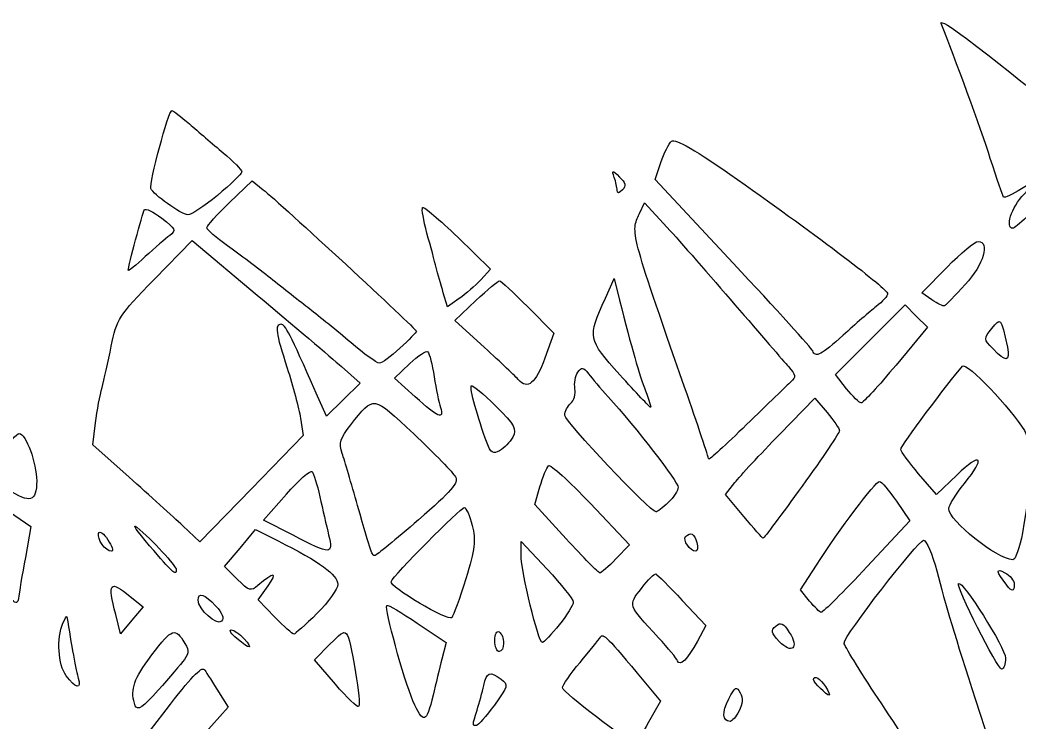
# Model space of a CAD drawing. Header units: centimetres. Extents: x -52 to 49, y -21 to 24.
# Drawn here: x 28.08 to 34.13, y -12.99 to -8.74 of the extents above; entities that cross this region are included whole.
import ezdxf

# ---------------------------------------------------------------- set-up
doc = ezdxf.new("R2010")
doc.units = ezdxf.units.CM
doc.header["$MEASUREMENT"] = 0
doc.layers.add('Layer 1', color=7, linetype='Continuous')

msp = doc.modelspace()

# ---------------------------------------------------------------- linework, layer by layer
at = {"layer": 'Layer 1'}
for points, knots in [([(34.36226, -9.75703), (34.49714, -9.62271), (34.6075, -9.50483), (34.6075, -9.49507), (34.6075, -9.49507), (34.6075, -9.47756), (34.1465, -9.10224), (33.81551, -8.85026), (33.81551, -8.85026), (33.72189, -8.77899), (33.6523, -8.73794), (33.66087, -8.75903), (33.66087, -8.75903), (33.74436, -8.96458), (33.90214, -9.39678), (33.9598, -9.57791), (33.9598, -9.57791), (33.99918, -9.7016), (34.03538, -9.80714), (34.04025, -9.81244), (34.04025, -9.81244), (34.04512, -9.81774), (34.09437, -9.79495), (34.14971, -9.76181), (34.14971, -9.76181), (34.14971, -9.76181), (34.25032, -9.70154), (34.25032, -9.70154), (34.25032, -9.70154), (34.25032, -9.70154), (34.16433, -9.79312), (34.16433, -9.79312), (34.16433, -9.79312), (34.08748, -9.87496), (34.04705, -10.00124), (34.09769, -10.00124), (34.09769, -10.00124), (34.10833, -10.00124), (34.22739, -9.89134), (34.36227, -9.75702), (34.36227, -9.75702), (34.36227, -9.75702), (34.36226, -9.75703), (34.36226, -9.75703)], [0, 0, 0, 0, 0.0833333, 0.0833333, 0.0833333, 0.0833333, 0.1666667, 0.1666667, 0.1666667, 0.1666667, 0.25, 0.25, 0.25, 0.25, 0.3333333, 0.3333333, 0.3333333, 0.3333333, 0.4166667, 0.4166667, 0.4166667, 0.4166667, 0.5, 0.5, 0.5, 0.5, 0.5833333, 0.5833333, 0.5833333, 0.5833333, 0.6666667, 0.6666667, 0.6666667, 0.6666667, 0.75, 0.75, 0.75, 0.75, 0.8333333, 0.8333333, 0.8333333, 0.8333333, 1, 1, 1, 1]), ([(29.27372, -9.80136), (29.35509, -9.73507), (29.42167, -9.67102), (29.42167, -9.65902), (29.42167, -9.65902), (29.42167, -9.64702), (29.37107, -9.59489), (29.30922, -9.54318), (29.30922, -9.54318), (29.24737, -9.49147), (29.1551, -9.41267), (29.10417, -9.36808), (29.10417, -9.36808), (29.05324, -9.32348), (29.00538, -9.28697), (28.99783, -9.28693), (28.99783, -9.28693), (28.9782, -9.28693), (28.85886, -9.72865), (28.87, -9.76017), (28.87, -9.76017), (28.88197, -9.79403), (29.05511, -9.91664), (29.09513, -9.91961), (29.09513, -9.91961), (29.11199, -9.92085), (29.19235, -9.86764), (29.27372, -9.80136)], [0, 0, 0, 0, 0.125, 0.125, 0.125, 0.125, 0.25, 0.25, 0.25, 0.25, 0.375, 0.375, 0.375, 0.375, 0.5, 0.5, 0.5, 0.5, 0.625, 0.625, 0.625, 0.625, 0.75, 0.75, 0.75, 0.75, 1, 1, 1, 1]), ([(33.06775, -10.64912), (33.13992, -10.58344), (33.23014, -10.50519), (33.26823, -10.47522), (33.26823, -10.47522), (33.30632, -10.44526), (33.33749, -10.4103), (33.33749, -10.39755), (33.33749, -10.39755), (33.33749, -10.36919), (32.92207, -10.05346), (32.42681, -9.7054), (32.42681, -9.7054), (32.17167, -9.5261), (32.04905, -9.45445), (32.02768, -9.47218), (32.02768, -9.47218), (32.01071, -9.48626), (31.98147, -9.54434), (31.96269, -9.60124), (31.96269, -9.60124), (31.96269, -9.60124), (31.92855, -9.7047), (31.92855, -9.7047), (31.92855, -9.7047), (31.92855, -9.7047), (32.40151, -10.21228), (32.40151, -10.21228), (32.40151, -10.21228), (32.66164, -10.49145), (32.87844, -10.73082), (32.88329, -10.7442), (32.88329, -10.7442), (32.89928, -10.78833), (32.93501, -10.76992), (33.06775, -10.64912)], [0, 0, 0, 0, 0.1, 0.1, 0.1, 0.1, 0.2, 0.2, 0.2, 0.2, 0.3, 0.3, 0.3, 0.3, 0.4, 0.4, 0.4, 0.4, 0.5, 0.5, 0.5, 0.5, 0.6, 0.6, 0.6, 0.6, 0.7, 0.7, 0.7, 0.7, 0.8, 0.8, 0.8, 0.8, 1, 1, 1, 1]), ([(31.71204, -9.69018), (31.66544, -9.64626), (31.66392, -9.64637), (31.6801, -9.69253), (31.6801, -9.69253), (31.68944, -9.71919), (31.69709, -9.75431), (31.69709, -9.77058), (31.69709, -9.77058), (31.69709, -9.79109), (31.70689, -9.79037), (31.72903, -9.76823), (31.72903, -9.76823), (31.75398, -9.74328), (31.75026, -9.72619), (31.71205, -9.69018), (31.71205, -9.69018), (31.71205, -9.69018), (31.71204, -9.69018), (31.71204, -9.69018)], [0, 0, 0, 0, 0.1666667, 0.1666667, 0.1666667, 0.1666667, 0.3333333, 0.3333333, 0.3333333, 0.3333333, 0.5, 0.5, 0.5, 0.5, 0.6666667, 0.6666667, 0.6666667, 0.6666667, 1, 1, 1, 1]), ([(30.38078, -10.72778), (30.43535, -10.67705), (30.48, -10.6307), (30.48, -10.62479), (30.48, -10.62479), (30.48, -10.61169), (29.6474, -9.8423), (29.55212, -9.76736), (29.55212, -9.76736), (29.55212, -9.76736), (29.48414, -9.71389), (29.48414, -9.71389), (29.48414, -9.71389), (29.48414, -9.71389), (29.34707, -9.84532), (29.34707, -9.84532), (29.34707, -9.84532), (29.27168, -9.91761), (29.21, -9.9862), (29.21, -9.99775), (29.21, -9.99775), (29.21, -10.00929), (29.26655, -10.05883), (29.33568, -10.10782), (29.33568, -10.10782), (29.4048, -10.15682), (29.52205, -10.24515), (29.59623, -10.30413), (29.59623, -10.30413), (29.67041, -10.3631), (29.77714, -10.44707), (29.83341, -10.49073), (29.83341, -10.49073), (29.88968, -10.53439), (30.00163, -10.62593), (30.08218, -10.69416), (30.08218, -10.69416), (30.16274, -10.76239), (30.24055, -10.81863), (30.2551, -10.81912), (30.2551, -10.81912), (30.26965, -10.81962), (30.32621, -10.77851), (30.38078, -10.72778)], [0, 0, 0, 0, 0.0833333, 0.0833333, 0.0833333, 0.0833333, 0.1666667, 0.1666667, 0.1666667, 0.1666667, 0.25, 0.25, 0.25, 0.25, 0.3333333, 0.3333333, 0.3333333, 0.3333333, 0.4166667, 0.4166667, 0.4166667, 0.4166667, 0.5, 0.5, 0.5, 0.5, 0.5833333, 0.5833333, 0.5833333, 0.5833333, 0.6666667, 0.6666667, 0.6666667, 0.6666667, 0.75, 0.75, 0.75, 0.75, 0.8333333, 0.8333333, 0.8333333, 0.8333333, 1, 1, 1, 1]), ([(30.87047, -10.31279), (30.87047, -10.31279), (30.93022, -10.24874), (30.93022, -10.24874), (30.93022, -10.24874), (30.93022, -10.24874), (30.73072, -10.05529), (30.73072, -10.05529), (30.73072, -10.05529), (30.62099, -9.94889), (30.52536, -9.8677), (30.51819, -9.87487), (30.51819, -9.87487), (30.51103, -9.88203), (30.52277, -9.95209), (30.54429, -10.03056), (30.54429, -10.03056), (30.56581, -10.10903), (30.59104, -10.203), (30.60037, -10.23938), (30.60037, -10.23938), (30.6097, -10.27576), (30.62907, -10.34435), (30.64341, -10.39179), (30.64341, -10.39179), (30.64341, -10.39179), (30.6695, -10.47805), (30.6695, -10.47805), (30.6695, -10.47805), (30.6695, -10.47805), (30.74012, -10.42745), (30.74012, -10.42745), (30.74012, -10.42745), (30.77896, -10.39962), (30.83762, -10.34802), (30.87048, -10.31279), (30.87048, -10.31279), (30.87048, -10.31279), (30.87047, -10.31279), (30.87047, -10.31279)], [0, 0, 0, 0, 0.0909091, 0.0909091, 0.0909091, 0.0909091, 0.1818182, 0.1818182, 0.1818182, 0.1818182, 0.2727273, 0.2727273, 0.2727273, 0.2727273, 0.3636364, 0.3636364, 0.3636364, 0.3636364, 0.4545455, 0.4545455, 0.4545455, 0.4545455, 0.5454545, 0.5454545, 0.5454545, 0.5454545, 0.6363636, 0.6363636, 0.6363636, 0.6363636, 0.7272727, 0.7272727, 0.7272727, 0.7272727, 0.8181818, 0.8181818, 0.8181818, 0.8181818, 1, 1, 1, 1]), ([(32.75004, -10.9325), (32.7834, -10.90257), (32.78159, -10.89036), (32.73636, -10.8399), (32.73636, -10.8399), (32.70771, -10.80793), (32.56166, -10.6389), (32.41182, -10.46427), (32.41182, -10.46427), (32.26198, -10.28964), (32.07707, -10.07924), (32.00091, -9.9967), (32.00091, -9.9967), (32.00091, -9.9967), (31.86245, -9.84663), (31.86245, -9.84663), (31.86245, -9.84663), (31.86245, -9.84663), (31.83268, -9.91196), (31.83268, -9.91196), (31.83268, -9.91196), (31.77925, -10.02922), (31.77462, -10.01139), (32.10628, -10.96437), (32.10628, -10.96437), (32.18681, -11.19576), (32.2527, -11.39196), (32.2527, -11.40035), (32.2527, -11.40035), (32.2527, -11.40874), (32.35595, -11.31467), (32.48215, -11.1913), (32.48215, -11.1913), (32.60835, -11.06793), (32.72889, -10.95147), (32.75003, -10.93251), (32.75003, -10.93251), (32.75003, -10.93251), (32.75004, -10.9325), (32.75004, -10.9325)], [0, 0, 0, 0, 0.0909091, 0.0909091, 0.0909091, 0.0909091, 0.1818182, 0.1818182, 0.1818182, 0.1818182, 0.2727273, 0.2727273, 0.2727273, 0.2727273, 0.3636364, 0.3636364, 0.3636364, 0.3636364, 0.4545455, 0.4545455, 0.4545455, 0.4545455, 0.5454545, 0.5454545, 0.5454545, 0.5454545, 0.6363636, 0.6363636, 0.6363636, 0.6363636, 0.7272727, 0.7272727, 0.7272727, 0.7272727, 0.8181818, 0.8181818, 0.8181818, 0.8181818, 1, 1, 1, 1]), ([(28.98482, -10.04442), (29.02567, -10.01455), (29.0211, -10.00472), (28.93638, -9.9401), (28.93638, -9.9401), (28.88493, -9.90086), (28.83747, -9.87773), (28.8309, -9.8887), (28.8309, -9.8887), (28.81931, -9.90806), (28.73375, -10.2314), (28.73375, -10.25581), (28.73375, -10.25581), (28.73375, -10.2625), (28.78009, -10.22509), (28.83674, -10.17268), (28.83674, -10.17268), (28.89338, -10.12027), (28.96002, -10.06256), (28.98482, -10.04442)], [0, 0, 0, 0, 0.1666667, 0.1666667, 0.1666667, 0.1666667, 0.3333333, 0.3333333, 0.3333333, 0.3333333, 0.5, 0.5, 0.5, 0.5, 0.6666667, 0.6666667, 0.6666667, 0.6666667, 1, 1, 1, 1]), ([(29.77732, -11.15219), (29.76809, -11.09398), (29.73192, -10.95739), (29.69694, -10.84865), (29.69694, -10.84865), (29.62678, -10.63056), (29.62023, -10.58333), (29.66015, -10.58333), (29.66015, -10.58333), (29.68513, -10.58333), (29.71015, -10.63246), (29.87271, -11.00058), (29.87271, -11.00058), (29.87271, -11.00058), (29.93428, -11.14002), (29.93428, -11.14002), (29.93428, -11.14002), (29.93428, -11.14002), (30.03702, -11.04027), (30.03702, -11.04027), (30.03702, -11.04027), (30.03702, -11.04027), (30.13976, -10.94052), (30.13976, -10.94052), (30.13976, -10.94052), (30.13976, -10.94052), (30.02545, -10.83926), (30.02545, -10.83926), (30.02545, -10.83926), (29.96258, -10.78356), (29.7331, -10.58865), (29.51548, -10.40612), (29.51548, -10.40612), (29.51548, -10.40612), (29.11981, -10.07425), (29.11981, -10.07425), (29.11981, -10.07425), (29.11981, -10.07425), (28.8921, -10.309), (28.8921, -10.309), (28.8921, -10.309), (28.67471, -10.53311), (28.66284, -10.55154), (28.63028, -10.71568), (28.63028, -10.71568), (28.61152, -10.81024), (28.58627, -10.92333), (28.57418, -10.96699), (28.57418, -10.96699), (28.56209, -11.01065), (28.54464, -11.10647), (28.53539, -11.17992), (28.53539, -11.17992), (28.53539, -11.17992), (28.51858, -11.31348), (28.51858, -11.31348), (28.51858, -11.31348), (28.51858, -11.31348), (28.73861, -11.51029), (28.73861, -11.51029), (28.73861, -11.51029), (28.85963, -11.61854), (29.00576, -11.75106), (29.06336, -11.80479), (29.06336, -11.80479), (29.06336, -11.80479), (29.16808, -11.90248), (29.16808, -11.90248), (29.16808, -11.90248), (29.16808, -11.90248), (29.48108, -11.58025), (29.48108, -11.58025), (29.48108, -11.58025), (29.48108, -11.58025), (29.79408, -11.25802), (29.79408, -11.25802), (29.79408, -11.25802), (29.79408, -11.25802), (29.77731, -11.15219), (29.77731, -11.15219), (29.77731, -11.15219), (29.77731, -11.15219), (29.77732, -11.15219), (29.77732, -11.15219)], [0, 0, 0, 0, 0.0454545, 0.0454545, 0.0454545, 0.0454545, 0.0909091, 0.0909091, 0.0909091, 0.0909091, 0.1363636, 0.1363636, 0.1363636, 0.1363636, 0.1818182, 0.1818182, 0.1818182, 0.1818182, 0.2272727, 0.2272727, 0.2272727, 0.2272727, 0.2727273, 0.2727273, 0.2727273, 0.2727273, 0.3181818, 0.3181818, 0.3181818, 0.3181818, 0.3636364, 0.3636364, 0.3636364, 0.3636364, 0.4090909, 0.4090909, 0.4090909, 0.4090909, 0.4545455, 0.4545455, 0.4545455, 0.4545455, 0.5, 0.5, 0.5, 0.5, 0.5454545, 0.5454545, 0.5454545, 0.5454545, 0.5909091, 0.5909091, 0.5909091, 0.5909091, 0.6363636, 0.6363636, 0.6363636, 0.6363636, 0.6818182, 0.6818182, 0.6818182, 0.6818182, 0.7272727, 0.7272727, 0.7272727, 0.7272727, 0.7727273, 0.7727273, 0.7727273, 0.7727273, 0.8181818, 0.8181818, 0.8181818, 0.8181818, 0.8636364, 0.8636364, 0.8636364, 0.8636364, 0.9090909, 0.9090909, 0.9090909, 0.9090909, 1, 1, 1, 1]), ([(33.80814, -10.34225), (33.91852, -10.22139), (33.96024, -10.08062), (33.88568, -10.08062), (33.88568, -10.08062), (33.86703, -10.08062), (33.78255, -10.15058), (33.69793, -10.23609), (33.69793, -10.23609), (33.69793, -10.23609), (33.54408, -10.39156), (33.54408, -10.39156), (33.54408, -10.39156), (33.54408, -10.39156), (33.60566, -10.43469), (33.60566, -10.43469), (33.60566, -10.43469), (33.63953, -10.45841), (33.67387, -10.47477), (33.68197, -10.47104), (33.68197, -10.47104), (33.69007, -10.46731), (33.74685, -10.40935), (33.80814, -10.34224), (33.80814, -10.34224), (33.80814, -10.34224), (33.80814, -10.34225), (33.80814, -10.34225)], [0, 0, 0, 0, 0.125, 0.125, 0.125, 0.125, 0.25, 0.25, 0.25, 0.25, 0.375, 0.375, 0.375, 0.375, 0.5, 0.5, 0.5, 0.5, 0.625, 0.625, 0.625, 0.625, 0.75, 0.75, 0.75, 0.75, 1, 1, 1, 1]), ([(31.25823, -10.78888), (31.25823, -10.78888), (31.31276, -10.63724), (31.31276, -10.63724), (31.31276, -10.63724), (31.31276, -10.63724), (31.15518, -10.478), (31.15518, -10.478), (31.15518, -10.478), (31.06851, -10.39042), (30.99127, -10.31896), (30.98354, -10.31921), (30.98354, -10.31921), (30.97581, -10.31947), (30.9119, -10.37367), (30.84152, -10.43968), (30.84152, -10.43968), (30.84152, -10.43968), (30.71355, -10.5597), (30.71355, -10.5597), (30.71355, -10.5597), (30.71355, -10.5597), (30.89273, -10.72366), (30.89273, -10.72366), (30.89273, -10.72366), (30.99128, -10.81384), (31.08458, -10.90224), (31.10007, -10.92011), (31.10007, -10.92011), (31.15353, -10.9818), (31.20389, -10.94001), (31.25823, -10.78889), (31.25823, -10.78889), (31.25823, -10.78889), (31.25823, -10.78888), (31.25823, -10.78888)], [0, 0, 0, 0, 0.1, 0.1, 0.1, 0.1, 0.2, 0.2, 0.2, 0.2, 0.3, 0.3, 0.3, 0.3, 0.4, 0.4, 0.4, 0.4, 0.5, 0.5, 0.5, 0.5, 0.6, 0.6, 0.6, 0.6, 0.7, 0.7, 0.7, 0.7, 0.8, 0.8, 0.8, 0.8, 1, 1, 1, 1]), ([(31.86946, -10.98682), (31.83225, -10.89182), (31.78396, -10.72338), (31.71207, -10.43781), (31.71207, -10.43781), (31.71207, -10.43781), (31.67876, -10.30552), (31.67876, -10.30552), (31.67876, -10.30552), (31.67876, -10.30552), (31.62595, -10.42458), (31.62595, -10.42458), (31.62595, -10.42458), (31.51764, -10.66875), (31.51801, -10.67069), (31.71397, -10.88878), (31.71397, -10.88878), (31.81145, -10.99727), (31.89506, -11.08603), (31.89977, -11.08603), (31.89977, -11.08603), (31.90447, -11.08603), (31.89084, -11.04138), (31.86946, -10.98681), (31.86946, -10.98681), (31.86946, -10.98681), (31.86946, -10.98682), (31.86946, -10.98682)], [0, 0, 0, 0, 0.125, 0.125, 0.125, 0.125, 0.25, 0.25, 0.25, 0.25, 0.375, 0.375, 0.375, 0.375, 0.5, 0.5, 0.5, 0.5, 0.625, 0.625, 0.625, 0.625, 0.75, 0.75, 0.75, 0.75, 1, 1, 1, 1]), ([(33.38818, -10.83009), (33.38818, -10.83009), (33.57844, -10.60059), (33.57844, -10.60059), (33.57844, -10.60059), (33.57844, -10.60059), (33.51068, -10.53283), (33.51068, -10.53283), (33.51068, -10.53283), (33.51068, -10.53283), (33.44292, -10.46507), (33.44292, -10.46507), (33.44292, -10.46507), (33.44292, -10.46507), (33.23197, -10.67634), (33.23197, -10.67634), (33.23197, -10.67634), (33.23197, -10.67634), (33.02102, -10.8876), (33.02102, -10.8876), (33.02102, -10.8876), (33.02102, -10.8876), (33.08857, -10.97359), (33.08857, -10.97359), (33.08857, -10.97359), (33.12572, -11.02088), (33.16552, -11.05958), (33.17701, -11.05958), (33.17701, -11.05958), (33.1885, -11.05958), (33.28352, -10.95631), (33.38817, -10.83008), (33.38817, -10.83008), (33.38817, -10.83008), (33.38818, -10.83009), (33.38818, -10.83009)], [0, 0, 0, 0, 0.1, 0.1, 0.1, 0.1, 0.2, 0.2, 0.2, 0.2, 0.3, 0.3, 0.3, 0.3, 0.4, 0.4, 0.4, 0.4, 0.5, 0.5, 0.5, 0.5, 0.6, 0.6, 0.6, 0.6, 0.7, 0.7, 0.7, 0.7, 0.8, 0.8, 0.8, 0.8, 1, 1, 1, 1]), ([(34.06315, -10.72224), (34.02213, -10.53792), (34.02378, -10.53989), (33.96819, -10.60854), (33.96819, -10.60854), (33.91847, -10.66994), (33.91857, -10.67145), (33.97625, -10.73285), (33.97625, -10.73285), (34.05343, -10.815), (34.08299, -10.81139), (34.06315, -10.72224)], [0, 0, 0, 0, 0.25, 0.25, 0.25, 0.25, 0.5, 0.5, 0.5, 0.5, 1, 1, 1, 1]), ([(30.6259, -11.08722), (30.61687, -11.05877), (30.59995, -10.97518), (30.58829, -10.90147), (30.58829, -10.90147), (30.57664, -10.82776), (30.55923, -10.75958), (30.54961, -10.74996), (30.54961, -10.74996), (30.53999, -10.74034), (30.49081, -10.77251), (30.44032, -10.82144), (30.44032, -10.82144), (30.44032, -10.82144), (30.34852, -10.91041), (30.34852, -10.91041), (30.34852, -10.91041), (30.34852, -10.91041), (30.47379, -11.0238), (30.47379, -11.0238), (30.47379, -11.0238), (30.61215, -11.14904), (30.6506, -11.16507), (30.62589, -11.08722), (30.62589, -11.08722), (30.62589, -11.08722), (30.6259, -11.08722), (30.6259, -11.08722)], [0, 0, 0, 0, 0.125, 0.125, 0.125, 0.125, 0.25, 0.25, 0.25, 0.25, 0.375, 0.375, 0.375, 0.375, 0.5, 0.5, 0.5, 0.5, 0.625, 0.625, 0.625, 0.625, 0.75, 0.75, 0.75, 0.75, 1, 1, 1, 1]), ([(32.00626, -11.66351), (32.03994, -11.63187), (32.0675, -11.5905), (32.0675, -11.57158), (32.0675, -11.57158), (32.0675, -11.53867), (31.81203, -11.20833), (31.64252, -11.02205), (31.64252, -11.02205), (31.59819, -10.97333), (31.54493, -10.91125), (31.52417, -10.88408), (31.52417, -10.88408), (31.4913, -10.84107), (31.48285, -10.83982), (31.45883, -10.87437), (31.45883, -10.87437), (31.44366, -10.8962), (31.43581, -10.94077), (31.4414, -10.97342), (31.4414, -10.97342), (31.44699, -11.00607), (31.43536, -11.04622), (31.41557, -11.06265), (31.41557, -11.06265), (31.39578, -11.07908), (31.37958, -11.11169), (31.37958, -11.13513), (31.37958, -11.13513), (31.37958, -11.17142), (31.89875, -11.72104), (31.93303, -11.72104), (31.93303, -11.72104), (31.93963, -11.72104), (31.97258, -11.69515), (32.00626, -11.66351)], [0, 0, 0, 0, 0.1, 0.1, 0.1, 0.1, 0.2, 0.2, 0.2, 0.2, 0.3, 0.3, 0.3, 0.3, 0.4, 0.4, 0.4, 0.4, 0.5, 0.5, 0.5, 0.5, 0.6, 0.6, 0.6, 0.6, 0.7, 0.7, 0.7, 0.7, 0.8, 0.8, 0.8, 0.8, 1, 1, 1, 1]), ([(34.1544, -11.84672), (34.21466, -11.4981), (34.21811, -11.31737), (34.16621, -11.22755), (34.16621, -11.22755), (34.09008, -11.0958), (33.81499, -10.80929), (33.7909, -10.83665), (33.7909, -10.83665), (33.70484, -10.93438), (33.41692, -11.32296), (33.41705, -11.34119), (33.41705, -11.34119), (33.41705, -11.35365), (33.46576, -11.42048), (33.52509, -11.4897), (33.52509, -11.4897), (33.52509, -11.4897), (33.63296, -11.61555), (33.63296, -11.61555), (33.63296, -11.61555), (33.63296, -11.61555), (33.75643, -11.49708), (33.75643, -11.49708), (33.75643, -11.49708), (33.9055, -11.35404), (33.93524, -11.38638), (33.80301, -11.54775), (33.80301, -11.54775), (33.75071, -11.61158), (33.70792, -11.68021), (33.70792, -11.70028), (33.70792, -11.70028), (33.70792, -11.77392), (33.99945, -12.00767), (34.09546, -12.01103), (34.09546, -12.01103), (34.11227, -12.01161), (34.13858, -11.93827), (34.1544, -11.84672)], [0, 0, 0, 0, 0.0909091, 0.0909091, 0.0909091, 0.0909091, 0.1818182, 0.1818182, 0.1818182, 0.1818182, 0.2727273, 0.2727273, 0.2727273, 0.2727273, 0.3636364, 0.3636364, 0.3636364, 0.3636364, 0.4545455, 0.4545455, 0.4545455, 0.4545455, 0.5454545, 0.5454545, 0.5454545, 0.5454545, 0.6363636, 0.6363636, 0.6363636, 0.6363636, 0.7272727, 0.7272727, 0.7272727, 0.7272727, 0.8181818, 0.8181818, 0.8181818, 0.8181818, 1, 1, 1, 1]), ([(31.06428, -11.26715), (31.09062, -11.21794), (31.07828, -11.19548), (30.96, -11.07719), (30.96, -11.07719), (30.88622, -11.00341), (30.82021, -10.94868), (30.81331, -10.95558), (30.81331, -10.95558), (30.80136, -10.96753), (30.85126, -11.14947), (30.90878, -11.30368), (30.90878, -11.30368), (30.9311, -11.36351), (30.94409, -11.37129), (30.98505, -11.34937), (30.98505, -11.34937), (31.0122, -11.33484), (31.04786, -11.29784), (31.06428, -11.26714), (31.06428, -11.26714), (31.06428, -11.26714), (31.06428, -11.26715), (31.06428, -11.26715)], [0, 0, 0, 0, 0.1428571, 0.1428571, 0.1428571, 0.1428571, 0.2857143, 0.2857143, 0.2857143, 0.2857143, 0.4285714, 0.4285714, 0.4285714, 0.4285714, 0.5714286, 0.5714286, 0.5714286, 0.5714286, 0.7142857, 0.7142857, 0.7142857, 0.7142857, 1, 1, 1, 1]), ([(30.4922, -11.76936), (30.69371, -11.59457), (30.73693, -11.54451), (30.71757, -11.50834), (30.71757, -11.50834), (30.7044, -11.48373), (30.59029, -11.36667), (30.464, -11.24823), (30.464, -11.24823), (30.21157, -11.01148), (30.2245, -11.01338), (30.08296, -11.19208), (30.08296, -11.19208), (30.01637, -11.27616), (30.00901, -11.30079), (30.03081, -11.3666), (30.03081, -11.3666), (30.04477, -11.40874), (30.08666, -11.55038), (30.1239, -11.68135), (30.1239, -11.68135), (30.20897, -11.98056), (30.21071, -11.98562), (30.22831, -11.98562), (30.22831, -11.98562), (30.23632, -11.98562), (30.35507, -11.8883), (30.49219, -11.76935), (30.49219, -11.76935), (30.49219, -11.76935), (30.4922, -11.76936), (30.4922, -11.76936)], [0, 0, 0, 0, 0.1111111, 0.1111111, 0.1111111, 0.1111111, 0.2222222, 0.2222222, 0.2222222, 0.2222222, 0.3333333, 0.3333333, 0.3333333, 0.3333333, 0.4444444, 0.4444444, 0.4444444, 0.4444444, 0.5555556, 0.5555556, 0.5555556, 0.5555556, 0.6666667, 0.6666667, 0.6666667, 0.6666667, 0.7777778, 0.7777778, 0.7777778, 0.7777778, 1, 1, 1, 1]), ([(32.81871, -11.56473), (32.94397, -11.39145), (33.04597, -11.23964), (33.04538, -11.22739), (33.04538, -11.22739), (33.0448, -11.21513), (33.01086, -11.16603), (32.96998, -11.11827), (32.96998, -11.11827), (32.96998, -11.11827), (32.89566, -11.03143), (32.89566, -11.03143), (32.89566, -11.03143), (32.89566, -11.03143), (32.68212, -11.25056), (32.68212, -11.25056), (32.68212, -11.25056), (32.56467, -11.37108), (32.44284, -11.50258), (32.41137, -11.54278), (32.41137, -11.54278), (32.41137, -11.54278), (32.35416, -11.61588), (32.35416, -11.61588), (32.35416, -11.61588), (32.35416, -11.61588), (32.46464, -11.74784), (32.46464, -11.74784), (32.46464, -11.74784), (32.5254, -11.82042), (32.57868, -11.8798), (32.58304, -11.8798), (32.58304, -11.8798), (32.58739, -11.8798), (32.69344, -11.73802), (32.8187, -11.56474), (32.8187, -11.56474), (32.8187, -11.56474), (32.81871, -11.56473), (32.81871, -11.56473)], [0, 0, 0, 0, 0.0909091, 0.0909091, 0.0909091, 0.0909091, 0.1818182, 0.1818182, 0.1818182, 0.1818182, 0.2727273, 0.2727273, 0.2727273, 0.2727273, 0.3636364, 0.3636364, 0.3636364, 0.3636364, 0.4545455, 0.4545455, 0.4545455, 0.4545455, 0.5454545, 0.5454545, 0.5454545, 0.5454545, 0.6363636, 0.6363636, 0.6363636, 0.6363636, 0.7272727, 0.7272727, 0.7272727, 0.7272727, 0.8181818, 0.8181818, 0.8181818, 0.8181818, 1, 1, 1, 1]), ([(28.17813, -11.53322), (28.17813, -11.42607), (28.11172, -11.2448), (28.07247, -11.2448), (28.07247, -11.2448), (28.06133, -11.2448), (28.00715, -11.29979), (27.95208, -11.367), (27.95208, -11.367), (27.87237, -11.46427), (27.85958, -11.49374), (27.88936, -11.51147), (27.88936, -11.51147), (27.90994, -11.52372), (27.96249, -11.55716), (28.00615, -11.58578), (28.00615, -11.58578), (28.13697, -11.67154), (28.17813, -11.65897), (28.17813, -11.53324), (28.17813, -11.53324), (28.17813, -11.53324), (28.17813, -11.53322), (28.17813, -11.53322)], [0, 0, 0, 0, 0.1428571, 0.1428571, 0.1428571, 0.1428571, 0.2857143, 0.2857143, 0.2857143, 0.2857143, 0.4285714, 0.4285714, 0.4285714, 0.4285714, 0.5714286, 0.5714286, 0.5714286, 0.5714286, 0.7142857, 0.7142857, 0.7142857, 0.7142857, 1, 1, 1, 1]), ([(31.68964, -12.00547), (31.68964, -12.00547), (31.77196, -11.91948), (31.77196, -11.91948), (31.77196, -11.91948), (31.77196, -11.91948), (31.53597, -11.67045), (31.53597, -11.67045), (31.53597, -11.67045), (31.40617, -11.53348), (31.2913, -11.43009), (31.2807, -11.44069), (31.2807, -11.44069), (31.2701, -11.45129), (31.24707, -11.50858), (31.22953, -11.56799), (31.22953, -11.56799), (31.22953, -11.56799), (31.19764, -11.67601), (31.19764, -11.67601), (31.19764, -11.67601), (31.19764, -11.67601), (31.38784, -11.88306), (31.38784, -11.88306), (31.38784, -11.88306), (31.49245, -11.99693), (31.58463, -12.09041), (31.59269, -12.09078), (31.59269, -12.09078), (31.60075, -12.09115), (31.64439, -12.05276), (31.68966, -12.00547), (31.68966, -12.00547), (31.68966, -12.00547), (31.68964, -12.00547), (31.68964, -12.00547)], [0, 0, 0, 0, 0.1, 0.1, 0.1, 0.1, 0.2, 0.2, 0.2, 0.2, 0.3, 0.3, 0.3, 0.3, 0.4, 0.4, 0.4, 0.4, 0.5, 0.5, 0.5, 0.5, 0.6, 0.6, 0.6, 0.6, 0.7, 0.7, 0.7, 0.7, 0.8, 0.8, 0.8, 0.8, 1, 1, 1, 1]), ([(29.94784, -11.85995), (29.93471, -11.80538), (29.91088, -11.7012), (29.89489, -11.62844), (29.89489, -11.62844), (29.8789, -11.55568), (29.8577, -11.48736), (29.84779, -11.47662), (29.84779, -11.47662), (29.83788, -11.46588), (29.76768, -11.52763), (29.69179, -11.61384), (29.69179, -11.61384), (29.69179, -11.61384), (29.55382, -11.77058), (29.55382, -11.77058), (29.55382, -11.77058), (29.55382, -11.77058), (29.73248, -11.86246), (29.73248, -11.86246), (29.73248, -11.86246), (29.96639, -11.98275), (29.97736, -11.98263), (29.94784, -11.85995)], [0, 0, 0, 0, 0.1428571, 0.1428571, 0.1428571, 0.1428571, 0.2857143, 0.2857143, 0.2857143, 0.2857143, 0.4285714, 0.4285714, 0.4285714, 0.4285714, 0.5714286, 0.5714286, 0.5714286, 0.5714286, 0.7142857, 0.7142857, 0.7142857, 0.7142857, 1, 1, 1, 1]), ([(33.21338, -12.05186), (33.21338, -12.05186), (33.4729, -11.77479), (33.4729, -11.77479), (33.4729, -11.77479), (33.4729, -11.77479), (33.3907, -11.65531), (33.3907, -11.65531), (33.3907, -11.65531), (33.34549, -11.5896), (33.29931, -11.53583), (33.28809, -11.53583), (33.28809, -11.53583), (33.26381, -11.53583), (33.04042, -11.83183), (32.90562, -12.04262), (32.90562, -12.04262), (32.90562, -12.04262), (32.80995, -12.19222), (32.80995, -12.19222), (32.80995, -12.19222), (32.80995, -12.19222), (32.86398, -12.2609), (32.86398, -12.2609), (32.86398, -12.2609), (32.8937, -12.29867), (32.92607, -12.32944), (32.93593, -12.32926), (32.93593, -12.32926), (32.94579, -12.329), (33.07064, -12.20425), (33.21338, -12.05186)], [0, 0, 0, 0, 0.1111111, 0.1111111, 0.1111111, 0.1111111, 0.2222222, 0.2222222, 0.2222222, 0.2222222, 0.3333333, 0.3333333, 0.3333333, 0.3333333, 0.4444444, 0.4444444, 0.4444444, 0.4444444, 0.5555556, 0.5555556, 0.5555556, 0.5555556, 0.6666667, 0.6666667, 0.6666667, 0.6666667, 0.7777778, 0.7777778, 0.7777778, 0.7777778, 1, 1, 1, 1]), ([(28.1095, -11.99654), (28.1095, -11.99654), (28.14369, -11.80902), (28.14369, -11.80902), (28.14369, -11.80902), (28.14369, -11.80902), (27.9801, -11.69889), (27.9801, -11.69889), (27.9801, -11.69889), (27.89013, -11.63832), (27.80487, -11.58875), (27.79063, -11.58875), (27.79063, -11.58875), (27.77639, -11.58875), (27.73742, -11.6257), (27.70403, -11.67087), (27.70403, -11.67087), (27.63091, -11.76977), (27.63005, -11.76771), (27.87385, -12.0747), (27.87385, -12.0747), (28.03165, -12.27339), (28.06026, -12.29874), (28.06718, -12.24599), (28.06718, -12.24599), (28.07165, -12.21194), (28.09069, -12.09969), (28.10949, -11.99655), (28.10949, -11.99655), (28.10949, -11.99655), (28.1095, -11.99654), (28.1095, -11.99654)], [0, 0, 0, 0, 0.1111111, 0.1111111, 0.1111111, 0.1111111, 0.2222222, 0.2222222, 0.2222222, 0.2222222, 0.3333333, 0.3333333, 0.3333333, 0.3333333, 0.4444444, 0.4444444, 0.4444444, 0.4444444, 0.5555556, 0.5555556, 0.5555556, 0.5555556, 0.6666667, 0.6666667, 0.6666667, 0.6666667, 0.7777778, 0.7777778, 0.7777778, 0.7777778, 1, 1, 1, 1]), ([(30.77913, -12.12712), (30.83589, -11.94434), (30.84191, -11.89488), (30.81858, -11.80301), (30.81858, -11.80301), (30.80345, -11.74338), (30.78193, -11.69459), (30.77078, -11.69459), (30.77078, -11.69459), (30.74832, -11.69459), (30.33923, -12.10814), (30.32643, -12.14379), (30.32643, -12.14379), (30.31547, -12.17431), (30.67274, -12.38598), (30.69468, -12.36196), (30.69468, -12.36196), (30.70429, -12.35143), (30.74229, -12.24576), (30.77913, -12.12713), (30.77913, -12.12713), (30.77913, -12.12713), (30.77913, -12.12712), (30.77913, -12.12712)], [0, 0, 0, 0, 0.1428571, 0.1428571, 0.1428571, 0.1428571, 0.2857143, 0.2857143, 0.2857143, 0.2857143, 0.4285714, 0.4285714, 0.4285714, 0.4285714, 0.5714286, 0.5714286, 0.5714286, 0.5714286, 0.7142857, 0.7142857, 0.7142857, 0.7142857, 1, 1, 1, 1]), ([(29.02466, -12.07161), (29.0244, -12.04811), (28.87723, -11.88886), (28.78608, -11.81364), (28.78608, -11.81364), (28.75081, -11.78454), (28.78531, -11.83514), (28.86276, -11.92609), (28.86276, -11.92609), (29.00206, -12.08969), (29.0249, -12.11022), (29.02466, -12.07161)], [0, 0, 0, 0, 0.25, 0.25, 0.25, 0.25, 0.5, 0.5, 0.5, 0.5, 1, 1, 1, 1]), ([(28.60989, -11.88941), (28.58475, -11.85104), (28.55954, -11.83359), (28.55386, -11.85061), (28.55386, -11.85061), (28.54226, -11.8854), (28.5952, -11.95917), (28.63177, -11.95917), (28.63177, -11.95917), (28.64487, -11.95917), (28.63503, -11.92778), (28.60989, -11.88941)], [0, 0, 0, 0, 0.25, 0.25, 0.25, 0.25, 0.5, 0.5, 0.5, 0.5, 1, 1, 1, 1]), ([(29.87717, -12.33719), (29.94679, -12.26862), (30.00373, -12.18825), (30.00371, -12.1586), (30.00371, -12.1586), (30.00371, -12.10187), (29.89383, -12.02228), (29.64176, -11.89632), (29.64176, -11.89632), (29.64176, -11.89632), (29.50466, -11.82781), (29.50466, -11.82781), (29.50466, -11.82781), (29.50466, -11.82781), (29.41124, -11.93979), (29.41124, -11.93979), (29.41124, -11.93979), (29.41124, -11.93979), (29.31782, -12.05177), (29.31782, -12.05177), (29.31782, -12.05177), (29.31782, -12.05177), (29.39516, -12.12958), (29.39516, -12.12958), (29.39516, -12.12958), (29.46598, -12.20083), (29.47648, -12.20396), (29.51985, -12.16668), (29.51985, -12.16668), (29.61632, -12.08374), (29.64202, -12.08435), (29.58233, -12.16816), (29.58233, -12.16816), (29.58233, -12.16816), (29.5209, -12.25442), (29.5209, -12.25442), (29.5209, -12.25442), (29.5209, -12.25442), (29.62218, -12.35814), (29.62218, -12.35814), (29.62218, -12.35814), (29.67788, -12.41518), (29.72956, -12.46186), (29.73703, -12.46186), (29.73703, -12.46186), (29.74449, -12.46186), (29.80756, -12.40575), (29.87718, -12.33718), (29.87718, -12.33718), (29.87718, -12.33718), (29.87717, -12.33719), (29.87717, -12.33719)], [0, 0, 0, 0, 0.0714286, 0.0714286, 0.0714286, 0.0714286, 0.1428571, 0.1428571, 0.1428571, 0.1428571, 0.2142857, 0.2142857, 0.2142857, 0.2142857, 0.2857143, 0.2857143, 0.2857143, 0.2857143, 0.3571429, 0.3571429, 0.3571429, 0.3571429, 0.4285714, 0.4285714, 0.4285714, 0.4285714, 0.5, 0.5, 0.5, 0.5, 0.5714286, 0.5714286, 0.5714286, 0.5714286, 0.6428571, 0.6428571, 0.6428571, 0.6428571, 0.7142857, 0.7142857, 0.7142857, 0.7142857, 0.7857143, 0.7857143, 0.7857143, 0.7857143, 0.8571429, 0.8571429, 0.8571429, 0.8571429, 1, 1, 1, 1]), ([(32.181, -11.90625), (32.16685, -11.85214), (32.14279, -11.83978), (32.11183, -11.87074), (32.11183, -11.87074), (32.09258, -11.88999), (32.14129, -11.95916), (32.1741, -11.95916), (32.1741, -11.95916), (32.18551, -11.95916), (32.18862, -11.93535), (32.181, -11.90624), (32.181, -11.90624), (32.181, -11.90624), (32.181, -11.90625), (32.181, -11.90625)], [0, 0, 0, 0, 0.2, 0.2, 0.2, 0.2, 0.4, 0.4, 0.4, 0.4, 0.6, 0.6, 0.6, 0.6, 1, 1, 1, 1]), ([(31.34651, -12.40473), (31.3938, -12.3457), (31.43205, -12.28381), (31.4315, -12.26719), (31.4315, -12.26719), (31.43094, -12.25057), (31.35951, -12.16117), (31.27275, -12.06852), (31.27275, -12.06852), (31.27275, -12.06852), (31.115, -11.90006), (31.115, -11.90006), (31.115, -11.90006), (31.115, -11.90006), (31.115, -11.98349), (31.115, -11.98349), (31.115, -11.98349), (31.115, -12.08302), (31.22019, -12.51538), (31.24393, -12.51342), (31.24393, -12.51342), (31.25306, -12.51268), (31.29922, -12.46376), (31.34651, -12.40472), (31.34651, -12.40472), (31.34651, -12.40472), (31.34651, -12.40473), (31.34651, -12.40473)], [0, 0, 0, 0, 0.125, 0.125, 0.125, 0.125, 0.25, 0.25, 0.25, 0.25, 0.375, 0.375, 0.375, 0.375, 0.5, 0.5, 0.5, 0.5, 0.625, 0.625, 0.625, 0.625, 0.75, 0.75, 0.75, 0.75, 1, 1, 1, 1]), ([(33.82641, -13.30387), (33.82641, -13.30387), (33.95267, -13.11399), (33.95267, -13.11399), (33.95267, -13.11399), (33.95267, -13.11399), (33.87055, -12.86069), (33.87055, -12.86069), (33.87055, -12.86069), (33.74734, -12.48068), (33.68792, -12.28317), (33.63514, -12.07822), (33.63514, -12.07822), (33.60891, -11.97636), (33.57305, -11.89301), (33.55545, -11.89301), (33.55545, -11.89301), (33.52215, -11.89301), (33.07291, -12.47282), (33.07291, -12.51578), (33.07291, -12.51578), (33.07291, -12.52924), (33.16599, -12.68037), (33.27974, -12.85163), (33.27974, -12.85163), (33.3935, -13.02289), (33.53128, -13.23742), (33.58593, -13.32837), (33.58593, -13.32837), (33.64057, -13.41932), (33.68863, -13.49373), (33.69272, -13.49373), (33.69272, -13.49373), (33.69681, -13.49373), (33.75697, -13.40829), (33.82641, -13.30385), (33.82641, -13.30385), (33.82641, -13.30385), (33.82641, -13.30387), (33.82641, -13.30387)], [0, 0, 0, 0, 0.0909091, 0.0909091, 0.0909091, 0.0909091, 0.1818182, 0.1818182, 0.1818182, 0.1818182, 0.2727273, 0.2727273, 0.2727273, 0.2727273, 0.3636364, 0.3636364, 0.3636364, 0.3636364, 0.4545455, 0.4545455, 0.4545455, 0.4545455, 0.5454545, 0.5454545, 0.5454545, 0.5454545, 0.6363636, 0.6363636, 0.6363636, 0.6363636, 0.7272727, 0.7272727, 0.7272727, 0.7272727, 0.8181818, 0.8181818, 0.8181818, 0.8181818, 1, 1, 1, 1]), ([(32.184, -12.50372), (32.184, -12.50372), (32.23435, -12.4094), (32.23435, -12.4094), (32.23435, -12.4094), (32.23435, -12.4094), (32.09149, -12.25704), (32.09149, -12.25704), (32.09149, -12.25704), (32.01292, -12.17324), (31.94139, -12.10129), (31.93254, -12.09714), (31.93254, -12.09714), (31.92369, -12.09299), (31.88394, -12.13222), (31.8442, -12.18432), (31.8442, -12.18432), (31.76316, -12.29057), (31.75892, -12.2784), (31.94844, -12.48362), (31.94844, -12.48362), (32.00665, -12.54665), (32.05841, -12.60971), (32.06346, -12.62375), (32.06346, -12.62375), (32.07705, -12.66152), (32.12553, -12.61324), (32.184, -12.50371), (32.184, -12.50371), (32.184, -12.50371), (32.184, -12.50372), (32.184, -12.50372)], [0, 0, 0, 0, 0.1111111, 0.1111111, 0.1111111, 0.1111111, 0.2222222, 0.2222222, 0.2222222, 0.2222222, 0.3333333, 0.3333333, 0.3333333, 0.3333333, 0.4444444, 0.4444444, 0.4444444, 0.4444444, 0.5555556, 0.5555556, 0.5555556, 0.5555556, 0.6666667, 0.6666667, 0.6666667, 0.6666667, 0.7777778, 0.7777778, 0.7777778, 0.7777778, 1, 1, 1, 1]), ([(34.10479, -12.15854), (34.10479, -12.13722), (34.07954, -12.10627), (34.04868, -12.08975), (34.04868, -12.08975), (33.99085, -12.0588), (33.9938, -12.07961), (34.05923, -12.16422), (34.05923, -12.16422), (34.09269, -12.20749), (34.10479, -12.20598), (34.10479, -12.15854)], [0, 0, 0, 0, 0.25, 0.25, 0.25, 0.25, 0.5, 0.5, 0.5, 0.5, 1, 1, 1, 1]), ([(28.74569, -12.23358), (28.61912, -12.13231), (28.60769, -12.14645), (28.65718, -12.34302), (28.65718, -12.34302), (28.65718, -12.34302), (28.68645, -12.45926), (28.68645, -12.45926), (28.68645, -12.45926), (28.68645, -12.45926), (28.75511, -12.37766), (28.75511, -12.37766), (28.75511, -12.37766), (28.75511, -12.37766), (28.82377, -12.29606), (28.82377, -12.29606), (28.82377, -12.29606), (28.82377, -12.29606), (28.74568, -12.23358), (28.74568, -12.23358), (28.74568, -12.23358), (28.74568, -12.23358), (28.74569, -12.23358), (28.74569, -12.23358)], [0, 0, 0, 0, 0.1428571, 0.1428571, 0.1428571, 0.1428571, 0.2857143, 0.2857143, 0.2857143, 0.2857143, 0.4285714, 0.4285714, 0.4285714, 0.4285714, 0.5714286, 0.5714286, 0.5714286, 0.5714286, 0.7142857, 0.7142857, 0.7142857, 0.7142857, 1, 1, 1, 1]), ([(34.05188, -12.60704), (34.05188, -12.54622), (33.79074, -12.1321), (33.76722, -12.15563), (33.76722, -12.15563), (33.75028, -12.17257), (34.00258, -12.67354), (34.02804, -12.67354), (34.02804, -12.67354), (34.04115, -12.67354), (34.05187, -12.64362), (34.05187, -12.60704), (34.05187, -12.60704), (34.05187, -12.60704), (34.05188, -12.60704), (34.05188, -12.60704)], [0, 0, 0, 0, 0.2, 0.2, 0.2, 0.2, 0.4, 0.4, 0.4, 0.4, 0.6, 0.6, 0.6, 0.6, 1, 1, 1, 1]), ([(29.26324, -12.29025), (29.1956, -12.21825), (29.15708, -12.2055), (29.15708, -12.25512), (29.15708, -12.25512), (29.15708, -12.31038), (29.27019, -12.41227), (29.29925, -12.3832), (29.29925, -12.3832), (29.31689, -12.36556), (29.30489, -12.33457), (29.26324, -12.29024), (29.26324, -12.29024), (29.26324, -12.29024), (29.26324, -12.29025), (29.26324, -12.29025)], [0, 0, 0, 0, 0.2, 0.2, 0.2, 0.2, 0.4, 0.4, 0.4, 0.4, 0.6, 0.6, 0.6, 0.6, 1, 1, 1, 1]), ([(30.58138, -12.83229), (30.59655, -12.76681), (30.62048, -12.66807), (30.63456, -12.61287), (30.63456, -12.61287), (30.63456, -12.61287), (30.66016, -12.51251), (30.66016, -12.51251), (30.66016, -12.51251), (30.66016, -12.51251), (30.48553, -12.39536), (30.48553, -12.39536), (30.48553, -12.39536), (30.38948, -12.33093), (30.30667, -12.28244), (30.3015, -12.2876), (30.3015, -12.2876), (30.28518, -12.30392), (30.40263, -12.73416), (30.4596, -12.86678), (30.4596, -12.86678), (30.52097, -13.00963), (30.54166, -13.00377), (30.58138, -12.83229)], [0, 0, 0, 0, 0.1428571, 0.1428571, 0.1428571, 0.1428571, 0.2857143, 0.2857143, 0.2857143, 0.2857143, 0.4285714, 0.4285714, 0.4285714, 0.4285714, 0.5714286, 0.5714286, 0.5714286, 0.5714286, 0.7142857, 0.7142857, 0.7142857, 0.7142857, 1, 1, 1, 1]), ([(28.43029, -12.72902), (28.41781, -12.68971), (28.38658, -12.52004), (28.36163, -12.35604), (28.36163, -12.35604), (28.36052, -12.34876), (28.34939, -12.36662), (28.33688, -12.39573), (28.33688, -12.39573), (28.29797, -12.48628), (28.30799, -12.64702), (28.35672, -12.71404), (28.35672, -12.71404), (28.4124, -12.79061), (28.45243, -12.79876), (28.43029, -12.72902)], [0, 0, 0, 0, 0.2, 0.2, 0.2, 0.2, 0.4, 0.4, 0.4, 0.4, 0.6, 0.6, 0.6, 0.6, 1, 1, 1, 1]), ([(30.1111, -12.69353), (30.06101, -12.40631), (30.06685, -12.41289), (29.95837, -12.52137), (29.95837, -12.52137), (29.95837, -12.52137), (29.8623, -12.61744), (29.8623, -12.61744), (29.8623, -12.61744), (29.8623, -12.61744), (29.98908, -12.76583), (29.98908, -12.76583), (29.98908, -12.76583), (30.05881, -12.84744), (30.12232, -12.90776), (30.13022, -12.89986), (30.13022, -12.89986), (30.13812, -12.89196), (30.12953, -12.79911), (30.11111, -12.69353), (30.11111, -12.69353), (30.11111, -12.69353), (30.1111, -12.69353), (30.1111, -12.69353)], [0, 0, 0, 0, 0.1428571, 0.1428571, 0.1428571, 0.1428571, 0.2857143, 0.2857143, 0.2857143, 0.2857143, 0.4285714, 0.4285714, 0.4285714, 0.4285714, 0.5714286, 0.5714286, 0.5714286, 0.5714286, 0.7142857, 0.7142857, 0.7142857, 0.7142857, 1, 1, 1, 1]), ([(32.7413, -12.45101), (32.70503, -12.39565), (32.68826, -12.38784), (32.65858, -12.41247), (32.65858, -12.41247), (32.62717, -12.43854), (32.63053, -12.45312), (32.6801, -12.50589), (32.6801, -12.50589), (32.75654, -12.58726), (32.80318, -12.54545), (32.7413, -12.45102), (32.7413, -12.45102), (32.7413, -12.45102), (32.7413, -12.45101), (32.7413, -12.45101)], [0, 0, 0, 0, 0.2, 0.2, 0.2, 0.2, 0.4, 0.4, 0.4, 0.4, 0.6, 0.6, 0.6, 0.6, 1, 1, 1, 1]), ([(29.07339, -12.61531), (29.10338, -12.57301), (29.10211, -12.55528), (29.06501, -12.49865), (29.06501, -12.49865), (29.01303, -12.41931), (28.99148, -12.43172), (28.8525, -12.62105), (28.8525, -12.62105), (28.76248, -12.74369), (28.7437, -12.81137), (28.7762, -12.89606), (28.7762, -12.89606), (28.78849, -12.92809), (28.82059, -12.90622), (28.91511, -12.80144), (28.91511, -12.80144), (28.98272, -12.72649), (29.05395, -12.64273), (29.0734, -12.6153), (29.0734, -12.6153), (29.0734, -12.6153), (29.07339, -12.61531), (29.07339, -12.61531)], [0, 0, 0, 0, 0.1428571, 0.1428571, 0.1428571, 0.1428571, 0.2857143, 0.2857143, 0.2857143, 0.2857143, 0.4285714, 0.4285714, 0.4285714, 0.4285714, 0.5714286, 0.5714286, 0.5714286, 0.5714286, 0.7142857, 0.7142857, 0.7142857, 0.7142857, 1, 1, 1, 1]), ([(29.4349, -12.48833), (29.40856, -12.45923), (29.37397, -12.43581), (29.35804, -12.43629), (29.35804, -12.43629), (29.34211, -12.43677), (29.35717, -12.46059), (29.39153, -12.48921), (29.39153, -12.48921), (29.47233, -12.55652), (29.49618, -12.55604), (29.4349, -12.48834), (29.4349, -12.48834), (29.4349, -12.48834), (29.4349, -12.48833), (29.4349, -12.48833)], [0, 0, 0, 0, 0.2, 0.2, 0.2, 0.2, 0.4, 0.4, 0.4, 0.4, 0.6, 0.6, 0.6, 0.6, 1, 1, 1, 1]), ([(31.00917, -12.51635), (31.00917, -12.48811), (30.99726, -12.45764), (30.98271, -12.44864), (30.98271, -12.44864), (30.9677, -12.43937), (30.95625, -12.46159), (30.95625, -12.5), (30.95625, -12.5), (30.95625, -12.53724), (30.96816, -12.56771), (30.98271, -12.56771), (30.98271, -12.56771), (30.99726, -12.56771), (31.00917, -12.5446), (31.00917, -12.51635)], [0, 0, 0, 0, 0.2, 0.2, 0.2, 0.2, 0.4, 0.4, 0.4, 0.4, 0.6, 0.6, 0.6, 0.6, 1, 1, 1, 1]), ([(31.88776, -12.99576), (31.88776, -12.99576), (31.95938, -12.86824), (31.95938, -12.86824), (31.95938, -12.86824), (31.95938, -12.86824), (31.85864, -12.74633), (31.85864, -12.74633), (31.85864, -12.74633), (31.63482, -12.47547), (31.6129, -12.45327), (31.59567, -12.47991), (31.59567, -12.47991), (31.58596, -12.49493), (31.53039, -12.56381), (31.47218, -12.633), (31.47218, -12.633), (31.41397, -12.70218), (31.36635, -12.77165), (31.36635, -12.78738), (31.36635, -12.78738), (31.36635, -12.81235), (31.768, -13.12076), (31.80291, -13.12259), (31.80291, -13.12259), (31.81019, -13.12296), (31.84837, -13.0659), (31.88776, -12.99577), (31.88776, -12.99577), (31.88776, -12.99577), (31.88776, -12.99576), (31.88776, -12.99576)], [0, 0, 0, 0, 0.1111111, 0.1111111, 0.1111111, 0.1111111, 0.2222222, 0.2222222, 0.2222222, 0.2222222, 0.3333333, 0.3333333, 0.3333333, 0.3333333, 0.4444444, 0.4444444, 0.4444444, 0.4444444, 0.5555556, 0.5555556, 0.5555556, 0.5555556, 0.6666667, 0.6666667, 0.6666667, 0.6666667, 0.7777778, 0.7777778, 0.7777778, 0.7777778, 1, 1, 1, 1]), ([(29.18829, -13.07421), (29.18829, -13.07421), (29.33856, -12.90469), (29.33856, -12.90469), (29.33856, -12.90469), (29.33856, -12.90469), (29.27072, -12.79573), (29.27072, -12.79573), (29.27072, -12.79573), (29.23341, -12.7358), (29.19882, -12.6821), (29.19385, -12.67638), (29.19385, -12.67638), (29.17711, -12.65712), (29.11141, -12.72658), (28.96265, -12.9208), (28.96265, -12.9208), (28.96265, -12.9208), (28.81462, -13.11407), (28.81462, -13.11407), (28.81462, -13.11407), (28.81462, -13.11407), (28.84506, -13.27775), (28.84506, -13.27775), (28.84506, -13.27775), (28.84506, -13.27775), (28.8755, -13.44143), (28.8755, -13.44143), (28.8755, -13.44143), (28.8755, -13.44143), (28.95676, -13.34258), (28.95676, -13.34258), (28.95676, -13.34258), (29.00146, -13.28821), (29.10564, -13.16745), (29.18829, -13.07421)], [0, 0, 0, 0, 0.1, 0.1, 0.1, 0.1, 0.2, 0.2, 0.2, 0.2, 0.3, 0.3, 0.3, 0.3, 0.4, 0.4, 0.4, 0.4, 0.5, 0.5, 0.5, 0.5, 0.6, 0.6, 0.6, 0.6, 0.7, 0.7, 0.7, 0.7, 0.8, 0.8, 0.8, 0.8, 1, 1, 1, 1]), ([(30.9528, -12.89214), (31.0369, -12.77697), (31.03923, -12.76807), (30.99404, -12.73503), (30.99404, -12.73503), (30.92485, -12.68444), (30.9063, -12.69107), (30.88842, -12.77276), (30.88842, -12.77276), (30.87966, -12.81278), (30.86158, -12.88004), (30.84823, -12.92223), (30.84823, -12.92223), (30.8189, -13.01494), (30.81876, -13.01793), (30.8438, -13.01586), (30.8438, -13.01586), (30.85471, -13.01496), (30.90376, -12.95928), (30.9528, -12.89214)], [0, 0, 0, 0, 0.1666667, 0.1666667, 0.1666667, 0.1666667, 0.3333333, 0.3333333, 0.3333333, 0.3333333, 0.5, 0.5, 0.5, 0.5, 0.6666667, 0.6666667, 0.6666667, 0.6666667, 1, 1, 1, 1]), ([(32.96094, -12.77938), (32.93156, -12.73233), (32.88771, -12.70744), (32.88771, -12.7378), (32.88771, -12.7378), (32.88771, -12.75269), (32.96751, -12.83229), (32.98243, -12.83229), (32.98243, -12.83229), (32.98879, -12.83229), (32.97912, -12.80848), (32.96095, -12.77937), (32.96095, -12.77937), (32.96095, -12.77937), (32.96094, -12.77938), (32.96094, -12.77938)], [0, 0, 0, 0, 0.2, 0.2, 0.2, 0.2, 0.4, 0.4, 0.4, 0.4, 0.6, 0.6, 0.6, 0.6, 1, 1, 1, 1]), ([(32.43637, -12.92778), (32.45994, -12.88374), (32.46222, -12.8502), (32.44387, -12.81741), (32.44387, -12.81741), (32.42038, -12.77544), (32.41273, -12.77954), (32.37372, -12.85499), (32.37372, -12.85499), (32.3325, -12.93469), (32.33597, -12.99104), (32.38209, -12.99104), (32.38209, -12.99104), (32.39332, -12.99104), (32.41775, -12.96257), (32.43637, -12.92778)], [0, 0, 0, 0, 0.2, 0.2, 0.2, 0.2, 0.4, 0.4, 0.4, 0.4, 0.6, 0.6, 0.6, 0.6, 1, 1, 1, 1])]:
    msp.add_open_spline(points, degree=3, knots=knots, dxfattribs=at)

doc.saveas('drawing.dxf')
